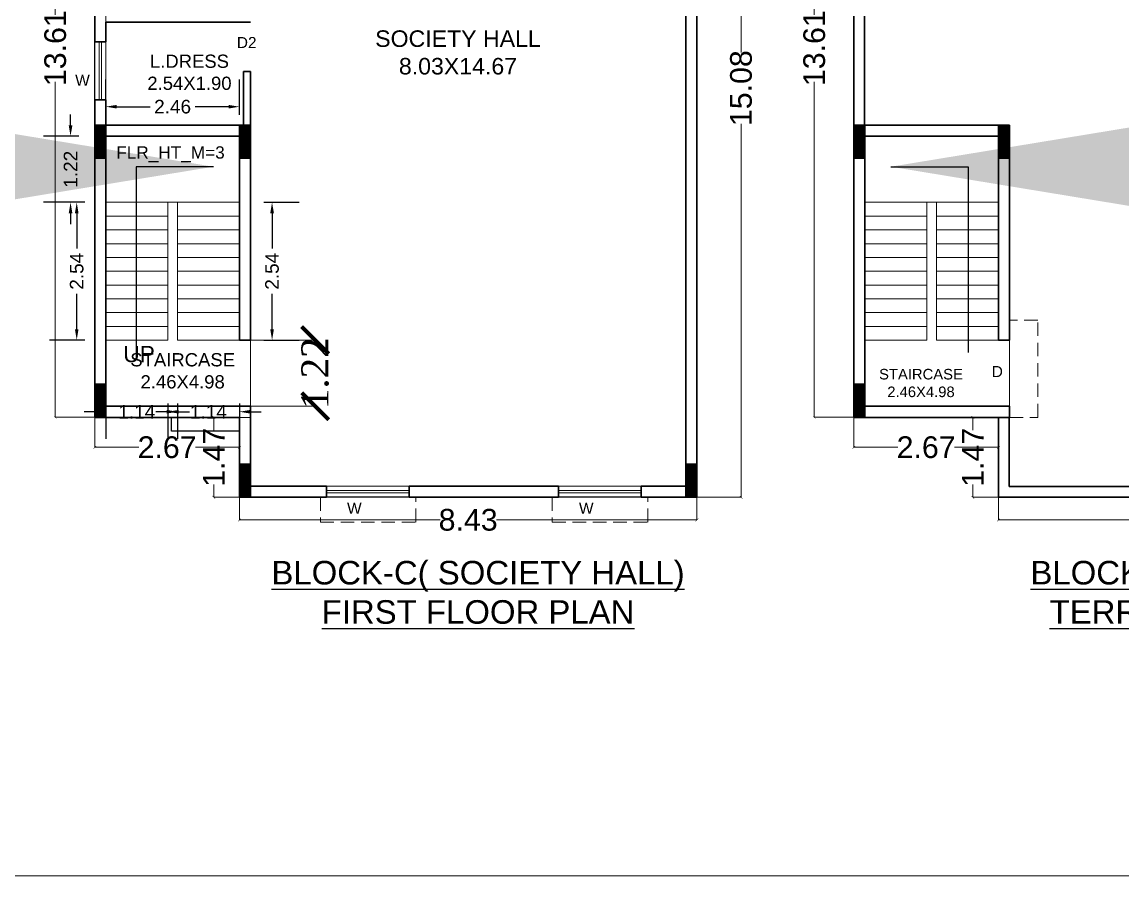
# Model space of a CAD drawing. Header units: metres. Extents: x 0 to 63445, y 32361 to 32804.
# Drawn here: x 63250.41 to 63270.68, y 32720.57 to 32736.31 of the extents above; entities that cross this region are included whole.
import ezdxf

# ---------------------------------------------------------------- set-up
doc = ezdxf.new("R2010")
doc.units = ezdxf.units.M
doc.header["$MEASUREMENT"] = 0
doc.header["$PDMODE"] = 34
doc.header["$PDSIZE"] = -10
doc.linetypes.add('DASHED2', pattern=[0.375, 0.25, -0.125])
doc.layers.get('0').update_dxf_attribs({"lineweight": 25})
doc.layers.add('BLK_3_FLR_1_BLT_UP_AREA', color=14, linetype='Continuous', plot=False)
for name, color, linetype, lineweight in [('BLK_3_FLR_1_EXIT_WIDTH_DOOR', 7, 'Continuous', 0), ('BLK_3_FLR_1_STAIR_1', 7, 'Continuous', 0), ('BLK_3_FLR_1_STAIR_1_FLIGHT_1', 7, 'Continuous', 0), ('BLK_3_FLR_1_STAIR_1_FLIGHT_2', 7, 'Continuous', 0), ('BLK_3_FLR_1_STAIR_1_LANDING_1', 7, 'Continuous', 0), ('BLK_3_FLR_1_UNITFA', 7, 'Continuous', 0), ('COLUMN', 1, 'Continuous', 30), ('DIM', 56, 'Continuous', 20), ('ELEVATION', 142, 'Continuous', 9), ('STEPS', 114, 'Continuous', 20), ('TEXT-2', 65, 'Continuous', 18), ('wall', 7, 'Continuous', 30), ('window', 154, 'Continuous', 9)]:
    doc.layers.add(name, color=color, linetype=linetype, lineweight=lineweight)
doc.layers.add('text', color=65, linetype='Continuous')
doc.styles.add('AutoDCRFont', font='arial.ttf')
doc.styles.add('PreDCRFont', font='arial.ttf', dxfattribs={"height": 0.25})
doc.styles.add('small int', font='arial.ttf', dxfattribs={"height": 18})
doc.styles.get("Standard").update_dxf_attribs({"font": 'arial.ttf', "height": 0.4})
doc.styles.add('style2', font='arial.ttf', dxfattribs={"height": 0.25})
doc.styles.add('TNR', font='times.ttf', dxfattribs={"height": 0.5})
doc.dimstyles.new('ARCHANA', dxfattribs={"dimscale": 0, "dimtxt": 0.5, "dimasz": 0.5, "dimexe": 0, "dimexo": 0, "dimgap": 0, "dimtad": 0, "dimzin": 0, "dimdsep": 46, "dimtxsty": 'TNR', "dimblk": 'ARCHTICK', "dimcen": 0.09, "dimclrd": 36, "dimclre": 36, "dimclrt": 7, "dimadec": 0, "dimazin": 0, "dimtfac": 1, "dimtofl": 0, "dimtmove": 0, "dimatfit": 3, "dimldrblk": 'ARCHTICK', "dimfxl": 1, "dimfrac": 2, "dimtolj": 1, "dimtzin": 0, "dimlwd": -1, "dimlwe": -1, "dimarcsym": 0})
doc.dimstyles.new('Copy of Standard2', dxfattribs={"dimtxt": 0.25, "dimasz": 0.2, "dimexe": 0.5, "dimexo": 0.3, "dimgap": 0.09, "dimtad": 0, "dimtoh": 1, "dimzin": 0, "dimdsep": 46, "dimtxsty": 'PreDCRFont', "dimcen": 0.025, "dimdle": 0.1, "dimadec": 0, "dimazin": 0, "dimtfac": 1, "dimtofl": 0, "dimtmove": 2, "dimatfit": 3, "dimfxl": 0.18, "dimtolj": 1, "dimtzin": 0, "dimarcsym": 0})
doc.dimstyles.new('STD', dxfattribs={"dimtxt": 10, "dimasz": 10, "dimexe": 0, "dimexo": 0, "dimgap": 0.09, "dimtad": 0, "dimdec": 0, "dimzin": 0, "dimdsep": 46, "dimlunit": 4, "dimtxsty": 'small int', "dimcen": 0.09, "dimclrd": 75, "dimclre": 75, "dimadec": 0, "dimazin": 0, "dimtfac": 1, "dimtdec": 0, "dimtofl": 0, "dimtmove": 0, "dimatfit": 3, "dimfxl": 1, "dimtolj": 1, "dimtzin": 0, "dimarcsym": 0})

# ---------------------------------------------------------------- blocks, each defined once
blk = doc.blocks.new('A$C7D115503')
at = {"layer": 'COLUMN', "ltscale": 3}
h = blk.add_hatch(dxfattribs=at)
h.set_pattern_fill('ANSI31', color=256, style=0)
h.paths.add_polyline_path([(-14.36, -11.59), (-6.36, -11.59), (-6.36, 12.41), (-14.36, 12.41)])
at = {"layer": 'COLUMN', "ltscale": 0.05}
for p, q in [((-14.36, 12.41), (-6.36, 12.41)), ((-14.36, 12.41), (-14.36, -11.59)), ((-6.36, 12.41), (-6.36, -11.59)), ((-6.36, -11.59), (-14.36, -11.59))]:
    blk.add_line(p, q, dxfattribs=at)
blk = doc.blocks.new('_ArchTick')
at = {"color": 0, "linetype": 'ByBlock', "const_width": 0.15}
blk.add_lwpolyline([(-0.5, -0.5), (0.5, 0.5)], dxfattribs=at)
blk = doc.blocks.new('*D803')
at = {"layer": 'Defpoints', "color": 0, "ltscale": 3, "transparency": 16777216}
for p in [(63251.748, 32742.634), (63251.02, 32729.028), (63251.748, 32729.028)]:
    blk.add_point(p, dxfattribs=at)
at = {"layer": 'DIM', "ltscale": 3, "transparency": 16777216}
for p, q in [((63251.748, 32742.634), (63251.02, 32742.634)), ((63251.02, 32742.634), (63251.02, 32736.448)), ((63251.02, 32729.028), (63251.02, 32735.213)), ((63251.748, 32729.028), (63251.02, 32729.028))]:
    blk.add_line(p, q, dxfattribs=at)
at = {"layer": 'DIM', "ltscale": 3, "transparency": 16777216, "xscale": 0.05, "yscale": 0.05, "zscale": 0.05}
for p, rotation in [((63251.02, 32742.634), 90), ((63251.02, 32729.028), 270)]:
    blk.add_blockref('_ArchTick', p, dxfattribs=dict(at, rotation=rotation))
at = {"layer": 'DIM', "color": 7, "ltscale": 3, "transparency": 16777216, "insert": (63251.02, 32735.831), "char_height": 0.4, "attachment_point": 5, "rotation": 90}
blk.add_mtext('\\A1;13.61', dxfattribs=at)
blk = doc.blocks.new('*D804')
at = {"layer": 'Defpoints', "color": 0, "ltscale": 3, "transparency": 16777216}
for p in [(63251.748, 32729.028), (63254.415, 32729.028), (63254.415, 32728.475)]:
    blk.add_point(p, dxfattribs=at)
at = {"layer": 'DIM', "ltscale": 3, "transparency": 16777216}
for p, q in [((63251.748, 32729.028), (63251.748, 32728.475)), ((63254.415, 32729.028), (63254.415, 32728.475)), ((63251.748, 32728.475), (63252.559, 32728.475)), ((63254.415, 32728.475), (63253.604, 32728.475))]:
    blk.add_line(p, q, dxfattribs=at)
at = {"layer": 'DIM', "ltscale": 3, "transparency": 16777216, "xscale": 0.05, "yscale": 0.05, "zscale": 0.05, "rotation": 180}
blk.add_blockref('_ArchTick', (63251.748, 32728.475), dxfattribs=at)
at = {"layer": 'DIM', "ltscale": 3, "transparency": 16777216, "xscale": 0.05, "yscale": 0.05, "zscale": 0.05}
blk.add_blockref('_ArchTick', (63254.415, 32728.475), dxfattribs=at)
at = {"layer": 'DIM', "color": 7, "ltscale": 3, "transparency": 16777216, "insert": (63253.081, 32728.475), "char_height": 0.4, "attachment_point": 5}
blk.add_mtext('\\A1;2.67', dxfattribs=at)
blk = doc.blocks.new('*D805')
at = {"layer": 'Defpoints', "color": 0, "ltscale": 3, "transparency": 16777216}
for p in [(63254.415, 32729.028), (63253.941, 32727.554), (63254.415, 32727.554)]:
    blk.add_point(p, dxfattribs=at)
at = {"layer": 'DIM', "ltscale": 3, "transparency": 16777216}
for p, q in [((63254.415, 32729.028), (63253.941, 32729.028)), ((63253.941, 32729.028), (63253.941, 32728.792)), ((63253.941, 32727.554), (63253.941, 32727.79)), ((63254.415, 32727.554), (63253.941, 32727.554))]:
    blk.add_line(p, q, dxfattribs=at)
at = {"layer": 'DIM', "ltscale": 3, "transparency": 16777216, "xscale": 0.05, "yscale": 0.05, "zscale": 0.05}
for p, rotation in [((63253.941, 32729.028), 90), ((63253.941, 32727.554), 270)]:
    blk.add_blockref('_ArchTick', p, dxfattribs=dict(at, rotation=rotation))
at = {"layer": 'DIM', "color": 7, "ltscale": 3, "transparency": 16777216, "insert": (63253.941, 32728.291), "char_height": 0.4, "attachment_point": 5, "rotation": 90}
blk.add_mtext('\\A1;1.47', dxfattribs=at)
blk = doc.blocks.new('*D806')
at = {"layer": 'Defpoints', "color": 0, "ltscale": 3, "transparency": 16777216}
for p in [(63254.415, 32727.554), (63262.848, 32727.554), (63262.848, 32727.137)]:
    blk.add_point(p, dxfattribs=at)
at = {"layer": 'DIM', "ltscale": 3, "transparency": 16777216}
for p, q in [((63254.415, 32727.554), (63254.415, 32727.137)), ((63262.848, 32727.554), (63262.848, 32727.137)), ((63254.415, 32727.137), (63258.112, 32727.137)), ((63262.848, 32727.137), (63259.151, 32727.137))]:
    blk.add_line(p, q, dxfattribs=at)
at = {"layer": 'DIM', "ltscale": 3, "transparency": 16777216, "xscale": 0.05, "yscale": 0.05, "zscale": 0.05, "rotation": 180}
blk.add_blockref('_ArchTick', (63254.415, 32727.137), dxfattribs=at)
at = {"layer": 'DIM', "ltscale": 3, "transparency": 16777216, "xscale": 0.05, "yscale": 0.05, "zscale": 0.05}
blk.add_blockref('_ArchTick', (63262.848, 32727.137), dxfattribs=at)
at = {"layer": 'DIM', "color": 7, "ltscale": 3, "transparency": 16777216, "insert": (63258.631, 32727.137), "char_height": 0.4, "attachment_point": 5}
blk.add_mtext('\\A1;8.43', dxfattribs=at)
blk = doc.blocks.new('*D808')
at = {"layer": 'Defpoints', "color": 0, "ltscale": 3, "transparency": 16777216}
for p in [(63262.848, 32742.634), (63262.848, 32727.554), (63263.662, 32727.554)]:
    blk.add_point(p, dxfattribs=at)
at = {"layer": 'DIM', "ltscale": 3, "transparency": 16777216}
for p, q in [((63262.848, 32742.634), (63263.662, 32742.634)), ((63263.662, 32742.634), (63263.662, 32735.75)), ((63263.662, 32727.554), (63263.662, 32734.437)), ((63262.848, 32727.554), (63263.662, 32727.554))]:
    blk.add_line(p, q, dxfattribs=at)
at = {"layer": 'DIM', "ltscale": 3, "transparency": 16777216, "xscale": 0.05, "yscale": 0.05, "zscale": 0.05}
for p, rotation in [((63263.662, 32742.634), 90), ((63263.662, 32727.554), 270)]:
    blk.add_blockref('_ArchTick', p, dxfattribs=dict(at, rotation=rotation))
at = {"layer": 'DIM', "color": 7, "ltscale": 3, "transparency": 16777216, "insert": (63263.662, 32735.094), "char_height": 0.4, "attachment_point": 5, "rotation": 90}
blk.add_mtext('\\A1;15.08', dxfattribs=at)
blk = doc.blocks.new('*D785')
at = {"layer": 'Defpoints', "color": 0, "ltscale": 3, "transparency": 16777216}
for p in [(63265.74, 32742.634), (63265.012, 32729.028), (63265.74, 32729.028)]:
    blk.add_point(p, dxfattribs=at)
at = {"layer": 'DIM', "ltscale": 3, "transparency": 16777216}
for p, q in [((63265.74, 32742.634), (63265.012, 32742.634)), ((63265.012, 32742.634), (63265.012, 32736.448)), ((63265.012, 32729.028), (63265.012, 32735.213)), ((63265.74, 32729.028), (63265.012, 32729.028))]:
    blk.add_line(p, q, dxfattribs=at)
at = {"layer": 'DIM', "ltscale": 3, "transparency": 16777216, "xscale": 0.05, "yscale": 0.05, "zscale": 0.05}
for p, rotation in [((63265.012, 32742.634), 90), ((63265.012, 32729.028), 270)]:
    blk.add_blockref('_ArchTick', p, dxfattribs=dict(at, rotation=rotation))
at = {"layer": 'DIM', "color": 7, "ltscale": 3, "transparency": 16777216, "insert": (63265.012, 32735.831), "char_height": 0.4, "attachment_point": 5, "rotation": 90}
blk.add_mtext('\\A1;13.61', dxfattribs=at)
blk = doc.blocks.new('*D786')
at = {"layer": 'Defpoints', "color": 0, "ltscale": 3, "transparency": 16777216}
for p in [(63265.74, 32729.028), (63268.407, 32729.028), (63268.407, 32728.475)]:
    blk.add_point(p, dxfattribs=at)
at = {"layer": 'DIM', "ltscale": 3, "transparency": 16777216}
for p, q in [((63265.74, 32729.028), (63265.74, 32728.475)), ((63268.407, 32729.028), (63268.407, 32728.475)), ((63265.74, 32728.475), (63266.55, 32728.475)), ((63268.407, 32728.475), (63267.596, 32728.475))]:
    blk.add_line(p, q, dxfattribs=at)
at = {"layer": 'DIM', "ltscale": 3, "transparency": 16777216, "xscale": 0.05, "yscale": 0.05, "zscale": 0.05, "rotation": 180}
blk.add_blockref('_ArchTick', (63265.74, 32728.475), dxfattribs=at)
at = {"layer": 'DIM', "ltscale": 3, "transparency": 16777216, "xscale": 0.05, "yscale": 0.05, "zscale": 0.05}
blk.add_blockref('_ArchTick', (63268.407, 32728.475), dxfattribs=at)
at = {"layer": 'DIM', "color": 7, "ltscale": 3, "transparency": 16777216, "insert": (63267.073, 32728.475), "char_height": 0.4, "attachment_point": 5}
blk.add_mtext('\\A1;2.67', dxfattribs=at)
blk = doc.blocks.new('*D787')
at = {"layer": 'Defpoints', "color": 0, "ltscale": 3, "transparency": 16777216}
for p in [(63268.407, 32729.028), (63267.933, 32727.554), (63268.407, 32727.554)]:
    blk.add_point(p, dxfattribs=at)
at = {"layer": 'DIM', "ltscale": 3, "transparency": 16777216}
for p, q in [((63268.407, 32729.028), (63267.933, 32729.028)), ((63267.933, 32729.028), (63267.933, 32728.792)), ((63267.933, 32727.554), (63267.933, 32727.79)), ((63268.407, 32727.554), (63267.933, 32727.554))]:
    blk.add_line(p, q, dxfattribs=at)
at = {"layer": 'DIM', "ltscale": 3, "transparency": 16777216, "xscale": 0.05, "yscale": 0.05, "zscale": 0.05}
for p, rotation in [((63267.933, 32729.028), 90), ((63267.933, 32727.554), 270)]:
    blk.add_blockref('_ArchTick', p, dxfattribs=dict(at, rotation=rotation))
at = {"layer": 'DIM', "color": 7, "ltscale": 3, "transparency": 16777216, "insert": (63267.933, 32728.291), "char_height": 0.4, "attachment_point": 5, "rotation": 90}
blk.add_mtext('\\A1;1.47', dxfattribs=at)
blk = doc.blocks.new('*D788')
at = {"layer": 'Defpoints', "color": 0, "ltscale": 3, "transparency": 16777216}
for p in [(63268.407, 32727.554), (63276.84, 32727.554), (63276.84, 32727.137)]:
    blk.add_point(p, dxfattribs=at)
at = {"layer": 'DIM', "ltscale": 3, "transparency": 16777216}
for p, q in [((63268.407, 32727.554), (63268.407, 32727.137)), ((63276.84, 32727.554), (63276.84, 32727.137)), ((63268.407, 32727.137), (63272.104, 32727.137)), ((63276.84, 32727.137), (63273.143, 32727.137))]:
    blk.add_line(p, q, dxfattribs=at)
at = {"layer": 'DIM', "ltscale": 3, "transparency": 16777216, "xscale": 0.05, "yscale": 0.05, "zscale": 0.05, "rotation": 180}
blk.add_blockref('_ArchTick', (63268.407, 32727.137), dxfattribs=at)
at = {"layer": 'DIM', "ltscale": 3, "transparency": 16777216, "xscale": 0.05, "yscale": 0.05, "zscale": 0.05}
blk.add_blockref('_ArchTick', (63276.84, 32727.137), dxfattribs=at)
at = {"layer": 'DIM', "color": 7, "ltscale": 3, "transparency": 16777216, "insert": (63272.623, 32727.137), "char_height": 0.4, "attachment_point": 5}
blk.add_mtext('\\A1;8.43', dxfattribs=at)
blk = doc.blocks.new('*D791')
at = {"layer": 'BLK_3_FLR_1_STAIR_1_FLIGHT_1', "color": 0, "linetype": 'Continuous', "lineweight": -2, "transparency": 16777216}
for p, q in [((63251.565, 32732.99), (63250.915, 32732.99)), ((63251.415, 32732.79), (63251.415, 32732.136)), ((63251.415, 32730.65), (63251.415, 32731.304)), ((63251.565, 32730.45), (63250.915, 32730.45))]:
    blk.add_line(p, q, dxfattribs=at)
at = {"layer": 'BLK_3_FLR_1_STAIR_1_FLIGHT_1', "color": 0, "linetype": 'Continuous', "transparency": 16777216}
for points in [[(63251.382, 32732.79), (63251.448, 32732.79), (63251.415, 32732.99)], [(63251.382, 32730.65), (63251.448, 32730.65), (63251.415, 32730.45)]]:
    blk.add_solid(points, dxfattribs=at)
at = {"layer": 'Defpoints', "color": 0, "linetype": 'Continuous', "transparency": 16777216}
for p in [(63251.951, 32732.99), (63251.415, 32730.45), (63251.951, 32730.45)]:
    blk.add_point(p, dxfattribs=at)
at = {"layer": 'BLK_3_FLR_1_STAIR_1_FLIGHT_1', "color": 0, "linetype": 'Continuous', "transparency": 16777216, "insert": (63251.415, 32731.72), "char_height": 0.25, "attachment_point": 5, "rotation": 90, "style": 'PreDCRFont'}
blk.add_mtext('\\A1;2.54', dxfattribs=at)
blk = doc.blocks.new('*D792')
at = {"layer": 'BLK_3_FLR_1_STAIR_1_FLIGHT_1', "color": 0, "linetype": 'Continuous', "lineweight": -2, "transparency": 16777216}
for p, q in [((63251.951, 32729.281), (63251.951, 32728.631)), ((63253.094, 32729.281), (63253.094, 32728.631)), ((63251.751, 32729.131), (63251.551, 32729.131)), ((63253.294, 32729.131), (63253.494, 32729.131))]:
    blk.add_line(p, q, dxfattribs=at)
at = {"layer": 'BLK_3_FLR_1_STAIR_1_FLIGHT_1', "color": 0, "linetype": 'Continuous', "transparency": 16777216}
for points in [[(63251.751, 32729.164), (63251.751, 32729.097), (63251.951, 32729.131)], [(63253.294, 32729.164), (63253.294, 32729.097), (63253.094, 32729.131)]]:
    blk.add_solid(points, dxfattribs=at)
at = {"layer": 'Defpoints', "color": 0, "linetype": 'Continuous', "transparency": 16777216}
for p in [(63251.951, 32730.45), (63253.094, 32730.45), (63253.094, 32729.131)]:
    blk.add_point(p, dxfattribs=at)
at = {"layer": 'BLK_3_FLR_1_STAIR_1_FLIGHT_1', "color": 0, "linetype": 'Continuous', "transparency": 16777216, "insert": (63252.523, 32729.131), "char_height": 0.25, "attachment_point": 5, "style": 'PreDCRFont'}
blk.add_mtext('\\A1;1.14', dxfattribs=at)
blk = doc.blocks.new('*D793')
at = {"layer": 'BLK_3_FLR_1_STAIR_1_FLIGHT_2', "color": 0, "linetype": 'Continuous', "lineweight": -2, "transparency": 16777216}
for p, q in [((63254.866, 32732.99), (63255.516, 32732.99)), ((63255.016, 32732.79), (63255.016, 32732.136)), ((63255.016, 32730.65), (63255.016, 32731.304)), ((63254.866, 32730.45), (63255.516, 32730.45))]:
    blk.add_line(p, q, dxfattribs=at)
at = {"layer": 'BLK_3_FLR_1_STAIR_1_FLIGHT_2', "color": 0, "linetype": 'Continuous', "transparency": 16777216}
for points in [[(63254.983, 32732.79), (63255.05, 32732.79), (63255.016, 32732.99)], [(63254.983, 32730.65), (63255.05, 32730.65), (63255.016, 32730.45)]]:
    blk.add_solid(points, dxfattribs=at)
at = {"layer": 'Defpoints', "color": 0, "linetype": 'Continuous', "transparency": 16777216}
for p in [(63254.415, 32732.99), (63254.415, 32730.45), (63255.016, 32730.45)]:
    blk.add_point(p, dxfattribs=at)
at = {"layer": 'BLK_3_FLR_1_STAIR_1_FLIGHT_2', "color": 0, "linetype": 'Continuous', "transparency": 16777216, "insert": (63255.016, 32731.72), "char_height": 0.25, "attachment_point": 5, "rotation": 90, "style": 'PreDCRFont'}
blk.add_mtext('\\A1;2.54', dxfattribs=at)
blk = doc.blocks.new('*D794')
at = {"layer": 'BLK_3_FLR_1_STAIR_1_FLIGHT_2', "color": 0, "linetype": 'Continuous', "lineweight": -2, "transparency": 16777216}
for p, q in [((63253.272, 32729.281), (63253.272, 32728.631)), ((63254.415, 32729.281), (63254.415, 32728.631)), ((63253.072, 32729.131), (63252.872, 32729.131)), ((63254.615, 32729.131), (63254.815, 32729.131))]:
    blk.add_line(p, q, dxfattribs=at)
at = {"layer": 'BLK_3_FLR_1_STAIR_1_FLIGHT_2', "color": 0, "linetype": 'Continuous', "transparency": 16777216}
for points in [[(63253.072, 32729.164), (63253.072, 32729.097), (63253.272, 32729.131)], [(63254.615, 32729.164), (63254.615, 32729.097), (63254.415, 32729.131)]]:
    blk.add_solid(points, dxfattribs=at)
at = {"layer": 'Defpoints', "color": 0, "linetype": 'Continuous', "transparency": 16777216}
for p in [(63253.272, 32730.45), (63254.415, 32729.85), (63254.415, 32729.131)]:
    blk.add_point(p, dxfattribs=at)
at = {"layer": 'BLK_3_FLR_1_STAIR_1_FLIGHT_2', "color": 0, "linetype": 'Continuous', "transparency": 16777216, "insert": (63253.843, 32729.131), "char_height": 0.25, "attachment_point": 5, "style": 'PreDCRFont'}
blk.add_mtext('\\A1;1.14', dxfattribs=at)
blk = doc.blocks.new('*D795')
at = {"layer": 'BLK_3_FLR_1_STAIR_1_LANDING_1', "color": 0, "lineweight": -2, "transparency": 16777216}
for p, q in [((63251.301, 32734.409), (63251.301, 32734.609)), ((63251.451, 32734.209), (63250.801, 32734.209)), ((63251.451, 32732.99), (63250.801, 32732.99)), ((63251.301, 32732.79), (63251.301, 32732.59))]:
    blk.add_line(p, q, dxfattribs=at)
at = {"layer": 'BLK_3_FLR_1_STAIR_1_LANDING_1', "color": 0, "transparency": 16777216}
for points in [[(63251.268, 32734.409), (63251.335, 32734.409), (63251.301, 32734.209)], [(63251.268, 32732.79), (63251.335, 32732.79), (63251.301, 32732.99)]]:
    blk.add_solid(points, dxfattribs=at)
at = {"layer": 'Defpoints', "color": 0, "transparency": 16777216}
for p in [(63251.301, 32734.209), (63251.951, 32734.209), (63251.951, 32732.99)]:
    blk.add_point(p, dxfattribs=at)
at = {"layer": 'BLK_3_FLR_1_STAIR_1_LANDING_1', "color": 0, "transparency": 16777216, "insert": (63251.301, 32733.6), "char_height": 0.25, "attachment_point": 5, "rotation": 90, "style": 'PreDCRFont'}
blk.add_mtext('\\A1;1.22', dxfattribs=at)
blk = doc.blocks.new('*D796')
at = {"layer": 'BLK_3_FLR_1_STAIR_1_LANDING_1', "color": 0, "lineweight": -2, "transparency": 16777216}
for p, q in [((63251.951, 32734.602), (63251.951, 32735.252)), ((63254.415, 32734.602), (63254.415, 32735.252)), ((63252.151, 32734.752), (63252.766, 32734.752)), ((63254.215, 32734.752), (63253.6, 32734.752))]:
    blk.add_line(p, q, dxfattribs=at)
at = {"layer": 'BLK_3_FLR_1_STAIR_1_LANDING_1', "color": 0, "transparency": 16777216}
for points in [[(63252.151, 32734.785), (63252.151, 32734.719), (63251.951, 32734.752)], [(63254.215, 32734.785), (63254.215, 32734.719), (63254.415, 32734.752)]]:
    blk.add_solid(points, dxfattribs=at)
at = {"layer": 'Defpoints', "color": 0, "transparency": 16777216}
for p in [(63254.415, 32734.752), (63251.951, 32734.209), (63254.415, 32734.209)]:
    blk.add_point(p, dxfattribs=at)
at = {"layer": 'BLK_3_FLR_1_STAIR_1_LANDING_1', "color": 0, "transparency": 16777216, "insert": (63253.183, 32734.752), "char_height": 0.25, "attachment_point": 5, "style": 'PreDCRFont'}
blk.add_mtext('\\A1;2.46', dxfattribs=at)
blk = doc.blocks.new('*D946')
at = {"layer": 'BLK_3_FLR_1_EXIT_WIDTH_DOOR', "color": 36, "ltscale": 0.5, "transparency": 16777216}
for p, q in [((63254.618, 32730.45), (63255.811, 32730.45)), ((63255.811, 32730.45), (63255.811, 32730.428)), ((63254.618, 32729.231), (63255.811, 32729.231)), ((63255.811, 32729.231), (63255.811, 32729.253))]:
    blk.add_line(p, q, dxfattribs=at)
at = {"layer": 'Defpoints', "color": 0, "ltscale": 0.5, "transparency": 16777216}
for p in [(63254.618, 32730.45), (63255.811, 32730.45), (63254.618, 32729.231)]:
    blk.add_point(p, dxfattribs=at)
at = {"layer": 'BLK_3_FLR_1_EXIT_WIDTH_DOOR', "color": 36, "ltscale": 0.5, "transparency": 16777216, "xscale": 0.5, "yscale": 0.5, "zscale": 0.5}
for p, rotation in [((63255.811, 32730.45), 90), ((63255.811, 32729.231), 270)]:
    blk.add_blockref('_ArchTick', p, dxfattribs=dict(at, rotation=rotation))
at = {"layer": 'BLK_3_FLR_1_EXIT_WIDTH_DOOR', "color": 7, "ltscale": 0.5, "transparency": 16777216, "insert": (63255.811, 32729.84), "char_height": 0.5, "attachment_point": 5, "rotation": 90, "style": 'TNR'}
blk.add_mtext('\\A1;1.22', dxfattribs=at)

msp = doc.modelspace()

# ---------------------------------------------------------------- linework, layer by layer
at = {"layer": 'BLK_3_FLR_1_BLT_UP_AREA', "color": 14}
msp.add_lwpolyline([(63251.7479, 32742.6335), (63262.848, 32742.6335), (63262.848, 32727.5543), (63254.415, 32727.5543), (63254.415, 32728.7735), (63253.1649, 32728.7735), (63253.1649, 32729.0275), (63251.7479, 32729.0275), (63251.7479, 32742.6335)], close=True, dxfattribs=at)
at = {"layer": 'BLK_3_FLR_1_STAIR_1'}
msp.add_lwpolyline([(63251.7479, 32729.0275), (63254.6182, 32729.0275), (63254.6182, 32734.4125), (63251.7479, 32734.4125)], close=True, dxfattribs=at)
at = {"layer": 'BLK_3_FLR_1_STAIR_1_FLIGHT_1', "color": 3}
for p, q in [((63251.9511, 32732.99), (63253.0941, 32732.99)), ((63251.9511, 32732.736), (63253.0941, 32732.736)), ((63251.9511, 32732.482), (63253.0941, 32732.482)), ((63251.9511, 32732.228), (63253.0941, 32732.228)), ((63251.9511, 32731.974), (63253.0941, 32731.974)), ((63251.9511, 32731.72), (63253.0941, 32731.72)), ((63251.9511, 32731.466), (63253.0941, 32731.466)), ((63251.9511, 32731.212), (63253.0941, 32731.212)), ((63251.9511, 32730.958), (63253.0941, 32730.958)), ((63251.9511, 32730.704), (63253.0941, 32730.704)), ((63251.9511, 32730.4499), (63253.0941, 32730.4499))]:
    msp.add_line(p, q, dxfattribs=at)
at = {"layer": 'BLK_3_FLR_1_STAIR_1_FLIGHT_1'}
msp.add_lwpolyline([(63251.9511, 32730.4499), (63253.0941, 32730.4499), (63253.0941, 32732.99), (63251.9511, 32732.99)], close=True, dxfattribs=at)
at = {"layer": 'BLK_3_FLR_1_STAIR_1_FLIGHT_2', "color": 3}
for p, q in [((63253.2719, 32732.99), (63254.415, 32732.99)), ((63253.2719, 32732.736), (63254.415, 32732.736)), ((63253.2719, 32732.482), (63254.415, 32732.482)), ((63253.2719, 32732.228), (63254.415, 32732.228)), ((63253.2719, 32731.974), (63254.415, 32731.974)), ((63253.2719, 32731.72), (63254.415, 32731.72)), ((63253.2719, 32731.466), (63254.415, 32731.466)), ((63253.2719, 32731.212), (63254.415, 32731.212)), ((63253.2719, 32730.958), (63254.415, 32730.958)), ((63253.2719, 32730.704), (63254.415, 32730.704)), ((63253.2719, 32730.4499), (63254.415, 32730.4499))]:
    msp.add_line(p, q, dxfattribs=at)
at = {"layer": 'BLK_3_FLR_1_STAIR_1_FLIGHT_2'}
msp.add_lwpolyline([(63254.415, 32730.4499), (63253.2719, 32730.4499), (63253.2719, 32732.99), (63254.415, 32732.99)], close=True, dxfattribs=at)
at = {"layer": 'BLK_3_FLR_1_STAIR_1_LANDING_1'}
msp.add_lwpolyline([(63251.9511, 32732.99), (63254.415, 32732.99), (63254.415, 32734.2093), (63251.9511, 32734.2093)], close=True, dxfattribs=at)
at = {"layer": 'BLK_3_FLR_1_UNITFA', "color": 8, "ltscale": 0.5}
msp.add_lwpolyline([(63254.6182, 32742.4303), (63262.6448, 32742.4303), (63262.6448, 32727.7575), (63254.6182, 32727.7575), (63254.6182, 32734.4125), (63251.9511, 32734.4125), (63251.9511, 32742.3795), (63254.4912, 32742.3795)], close=True, dxfattribs=at)
at = {"layer": 'ELEVATION', "ltscale": 20}
msp.add_lwpolyline([(63164.5545, 32720.575), (63295.8612, 32720.575), (63295.8612, 32804.4763), (63164.5545, 32804.4763)], close=True, dxfattribs=at)
at = {"layer": 'STEPS'}
for p, q in [((63251.9511, 32732.99), (63254.415, 32732.99)), ((63253.0941, 32732.99), (63253.0941, 32730.4499)), ((63253.2719, 32732.99), (63253.2719, 32730.4499)), ((63265.9429, 32732.99), (63268.4068, 32732.99)), ((63267.0859, 32732.99), (63267.0859, 32730.4499)), ((63267.2637, 32732.99), (63267.2637, 32730.4499)), ((63251.9511, 32732.736), (63253.0941, 32732.736)), ((63253.2719, 32732.736), (63254.415, 32732.736)), ((63265.9429, 32732.736), (63267.0859, 32732.736)), ((63267.2637, 32732.736), (63268.4068, 32732.736)), ((63251.9511, 32732.482), (63253.0941, 32732.482)), ((63253.2719, 32732.482), (63254.415, 32732.482)), ((63265.9429, 32732.482), (63267.0859, 32732.482)), ((63267.2637, 32732.482), (63268.4068, 32732.482)), ((63251.9511, 32732.228), (63253.0941, 32732.228)), ((63253.2719, 32732.228), (63254.415, 32732.228)), ((63265.9429, 32732.228), (63267.0859, 32732.228)), ((63267.2637, 32732.228), (63268.4068, 32732.228)), ((63251.9511, 32731.974), (63253.0941, 32731.974)), ((63253.2719, 32731.974), (63254.415, 32731.974)), ((63265.9429, 32731.974), (63267.0859, 32731.974)), ((63267.2637, 32731.974), (63268.4068, 32731.974)), ((63251.9511, 32731.72), (63253.0941, 32731.72)), ((63253.2719, 32731.72), (63254.415, 32731.72)), ((63265.9429, 32731.72), (63267.0859, 32731.72)), ((63267.2637, 32731.72), (63268.4068, 32731.72)), ((63251.9511, 32731.466), (63253.0941, 32731.466)), ((63253.2719, 32731.466), (63254.415, 32731.466)), ((63265.9429, 32731.466), (63267.0859, 32731.466)), ((63267.2637, 32731.466), (63268.4068, 32731.466)), ((63251.9511, 32731.212), (63253.0941, 32731.212)), ((63253.2719, 32731.212), (63254.415, 32731.212)), ((63265.9429, 32731.212), (63267.0859, 32731.212)), ((63267.2637, 32731.212), (63268.4068, 32731.212)), ((63251.9511, 32730.958), (63253.0941, 32730.958)), ((63253.2719, 32730.958), (63254.415, 32730.958)), ((63265.9429, 32730.958), (63267.0859, 32730.958)), ((63267.2637, 32730.958), (63268.4068, 32730.958)), ((63251.9511, 32730.704), (63253.0941, 32730.704)), ((63253.2719, 32730.704), (63254.415, 32730.704)), ((63265.9429, 32730.704), (63267.0859, 32730.704)), ((63267.2637, 32730.704), (63268.4068, 32730.704)), ((63251.9511, 32730.4499), (63253.0941, 32730.4499)), ((63253.2719, 32730.4499), (63254.415, 32730.4499)), ((63265.9429, 32730.4499), (63267.0859, 32730.4499)), ((63267.2637, 32730.4499), (63268.4068, 32730.4499)), ((63268.61, 32729.2307), (63268.61, 32730.4499))]:
    msp.add_line(p, q, dxfattribs=at)
at = {"layer": 'wall'}
for p, q in [((63265.7397, 32742.6335), (63265.7397, 32734.4125)), ((63265.9397, 32742.4335), (63265.9397, 32734.4125)), ((63262.6448, 32727.7575), (63262.6448, 32740.2807)), ((63262.848, 32727.5543), (63262.848, 32740.2807)), ((63251.7479, 32736.7667), (63251.7479, 32735.9467)), ((63251.9511, 32736.3131), (63251.9511, 32735.9467)), ((63254.4912, 32735.3987), (63254.4912, 32734.4125)), ((63254.6182, 32735.3987), (63254.6182, 32730.4499)), ((63251.7479, 32734.8798), (63251.7479, 32729.0275)), ((63251.9511, 32734.8798), (63251.9511, 32734.4125)), ((63251.9511, 32734.4125), (63254.4912, 32734.4125)), ((63265.9429, 32734.4125), (63268.483, 32734.4125)), ((63251.9511, 32734.2093), (63251.9511, 32729.2307)), ((63251.9511, 32734.2093), (63254.415, 32734.2093)), ((63254.415, 32734.2093), (63254.415, 32730.4499)), ((63265.9429, 32734.2093), (63265.9429, 32729.2307)), ((63265.9429, 32734.2093), (63268.4068, 32734.2093)), ((63268.4068, 32734.2093), (63268.4068, 32730.4499)), ((63251.9511, 32729.2307), (63254.6182, 32729.2307)), ((63254.6182, 32729.2307), (63254.6182, 32727.7575)), ((63265.9429, 32729.2307), (63268.61, 32729.2307)), ((63268.61, 32729.2307), (63268.61, 32729.0275)), ((63251.7479, 32729.0275), (63251.9511, 32729.0275)), ((63251.9511, 32729.0275), (63254.415, 32729.0275)), ((63254.415, 32729.0275), (63254.415, 32727.5543)), ((63265.7397, 32729.0275), (63265.9429, 32729.0275)), ((63265.9429, 32729.0275), (63268.61, 32729.0275)), ((63268.4068, 32729.0275), (63268.4068, 32727.5543)), ((63268.6068, 32729.0275), (63268.6068, 32727.7543)), ((63254.6182, 32727.7575), (63256.0203, 32727.7575)), ((63257.5444, 32727.7575), (63260.2954, 32727.7575)), ((63261.8194, 32727.7575), (63262.6448, 32727.7575)), ((63268.6068, 32727.7543), (63276.6398, 32727.7543)), ((63254.415, 32727.5543), (63256.0203, 32727.5543)), ((63257.5444, 32727.5543), (63260.2954, 32727.5543)), ((63261.8194, 32727.5543), (63262.848, 32727.5543)), ((63268.4068, 32727.5543), (63276.8398, 32727.5543))]:
    msp.add_line(p, q, dxfattribs=at)
at = {"layer": 'wall', "ltscale": 0.5}
for p, q in [((63254.6182, 32736.3131), (63251.9511, 32736.3131)), ((63254.6182, 32735.3987), (63254.4912, 32735.3987)), ((63265.7397, 32729.6371), (63265.7397, 32733.8028)), ((63268.61, 32733.8028), (63268.61, 32730.4499)), ((63254.415, 32730.4499), (63254.6182, 32730.4499)), ((63268.4068, 32730.4499), (63268.61, 32730.4499))]:
    msp.add_line(p, q, dxfattribs=at)
at = {"layer": 'wall', "ltscale": 3}
for p, q in [((63251.9511, 32735.9467), (63251.7479, 32735.9467)), ((63251.9511, 32734.8798), (63251.7479, 32734.8798)), ((63256.0203, 32727.5543), (63256.0203, 32727.7575)), ((63257.5444, 32727.5543), (63257.5444, 32727.7575)), ((63260.2954, 32727.5543), (63260.2954, 32727.7575)), ((63261.8194, 32727.5543), (63261.8194, 32727.7575))]:
    msp.add_line(p, q, dxfattribs=at)
at = {"layer": 'wall'}
msp.add_lwpolyline([(63260.2954, 32727.5543), (63257.5444, 32727.5543)], dxfattribs=at)
at = {"layer": 'window'}
for p, q in [((63251.7479, 32734.8851), (63251.7479, 32735.9457)), ((63251.8278, 32734.8851), (63251.8278, 32735.9457)), ((63251.8711, 32734.8851), (63251.8711, 32735.9457)), ((63251.9511, 32734.8798), (63251.9511, 32735.9467)), ((63257.5444, 32727.7575), (63256.0212, 32727.7575)), ((63261.8194, 32727.7575), (63260.2963, 32727.7575)), ((63257.5444, 32727.6775), (63256.0212, 32727.6775)), ((63257.5444, 32727.6342), (63256.0212, 32727.6342)), ((63257.5444, 32727.5543), (63256.0212, 32727.5543)), ((63261.8194, 32727.6775), (63260.2963, 32727.6775)), ((63261.8194, 32727.6342), (63260.2963, 32727.6342)), ((63261.8194, 32727.5543), (63260.2963, 32727.5543))]:
    msp.add_line(p, q, dxfattribs=at)
at = {"layer": 'window', "color": 8, "linetype": 'DASHED2'}
for p, q in [((63269.133, 32730.8202), (63268.61, 32730.8202)), ((63269.133, 32729.0275), (63269.133, 32730.8202)), ((63268.61, 32729.0275), (63269.133, 32729.0275))]:
    msp.add_line(p, q, dxfattribs=at)
for points in [[(63255.9061, 32727.5543), (63255.9061, 32727.097), (63257.6682, 32727.097), (63257.6682, 32727.5543)], [(63260.1812, 32727.5543), (63260.1812, 32727.097), (63261.9433, 32727.097), (63261.9433, 32727.5543)]]:
    msp.add_lwpolyline(points, dxfattribs=at)

# ---------------------------------------------------------------- block references
at = {"layer": 'COLUMN', "ltscale": 0.05, "xscale": -0.025400733691282, "yscale": 0.025400733691282, "zscale": 0.025400733691282, "rotation": 180}
for p in [(63252.1127, 32734.1182), (63254.7798, 32734.1182), (63266.1045, 32734.1182), (63268.7716, 32734.1182), (63252.1127, 32729.3428), (63266.1045, 32729.3428), (63254.7798, 32727.8696), (63263.0096, 32727.8696)]:
    msp.add_blockref('A$C7D115503', p, dxfattribs=at)

# ---------------------------------------------------------------- texts
at = {"linetype": 'Continuous', "style": 'style2'}
msp.add_text('UP', height=0.3, dxfattribs=at).set_placement((63252.2728, 32730.0439))
at = {"layer": 'BLK_3_FLR_1_STAIR_1', "insert": (63254.1436, 32734.0224), "char_height": 0.22694, "width": 2.420734, "attachment_point": 3}
msp.add_mtext('FLR_HT_M=3', dxfattribs=at)
at = {"layer": 'text'}
for s, insert, char_height, width, attachment_point in [('\\pxqc;SOCIETY HALL\\P8.03X14.67', (63254.4039, 32735.3419), 0.304843, 8.078869, 7), ('\\pxqc;D2', (63251.6143, 32735.833), 0.20321, 5.867919, 7), ('\\pxqc;L.DRESS\\P2.54X1.90', (63250.2616, 32735.0587), 0.243875, 6.463095, 7), ('\\pxqc;STAIRCASE\\P2.46X4.98', (63250.1361, 32729.5565), 0.243875, 6.463095, 7), ('\\pxqc;STAIRCASE\\P2.46X4.98', (63264.3929, 32729.3974), 0.1951, 5.170476, 7), ('\\pxqc,t18;D', (63265.4517, 32729.7694), 0.203206, 5.867919, 7), ('\\pxqc;{\\LBLOCK-C( SOCIETY HALL)\\PFIRST FLOOR PLAN }', (63266.9712, 32725.2176), 0.434262, 16.316506, 9), ('\\pxqc;{\\LBLOCK-C( SOCIETY HALL)\\PTERRACE FLOOR PLAN }', (63280.963, 32725.2176), 0.434262, 16.316506, 9)]:
    msp.add_mtext(s, dxfattribs=dict(at, insert=insert, char_height=char_height, width=width, attachment_point=attachment_point))
at = {"layer": 'TEXT-2', "char_height": 0.2032, "width": 0.183842, "style": 'AutoDCRFont'}
for insert, attachment_point in [((63251.6553, 32735.3403), 3), ((63256.6669, 32727.2493), 9), ((63260.942, 32727.2493), 9)]:
    msp.add_mtext('W', dxfattribs=dict(at, insert=insert, attachment_point=attachment_point))

# ---------------------------------------------------------------- dimensions: what is measured, and where the dimension line sits
at = {"layer": 'BLK_3_FLR_1_EXIT_WIDTH_DOOR', "color": 1, "ltscale": 0.5}
dim = msp.add_linear_dim(base=(63255.8111, 32730.4499), p1=(63254.6182, 32729.2307), p2=(63254.6182, 32730.4499), angle=90, dimstyle='ARCHANA', override={"dimscale": 1, "dimfxl": 6, "dimarcsym": 1}, dxfattribs=at)
dim.commit()
dim.dimension.update_dxf_attribs({"geometry": '*D946', "text_midpoint": (63255.8111, 32729.8403)})
at = {"layer": 'BLK_3_FLR_1_STAIR_1_FLIGHT_1', "color": 1, "linetype": 'Continuous'}
dim = msp.add_linear_dim(base=(63251.415, 32730.4499), p1=(63251.9511, 32732.99), p2=(63251.9511, 32730.4499), angle=90, dimstyle='Copy of Standard2', override={"dimpost": '\\X', "dimfxl": 0.15, "dimfxlon": 1}, dxfattribs=at)
dim.commit()
dim.dimension.update_dxf_attribs({"geometry": '*D791', "text_midpoint": (63251.415, 32731.72)})
at = {"layer": 'BLK_3_FLR_1_STAIR_1_FLIGHT_1', "color": 2, "linetype": 'Continuous'}
dim = msp.add_linear_dim(base=(63253.0941, 32729.1307), p1=(63251.9511, 32730.4499), p2=(63253.0941, 32730.4499), dimstyle='Copy of Standard2', override={"dimpost": '\\X', "dimfxl": 0.15, "dimfxlon": 1}, dxfattribs=at)
dim.commit()
dim.dimension.update_dxf_attribs({"geometry": '*D792', "text_midpoint": (63252.5226, 32729.1307)})
at = {"layer": 'BLK_3_FLR_1_STAIR_1_FLIGHT_2', "color": 1, "linetype": 'Continuous'}
dim = msp.add_linear_dim(base=(63255.0163, 32730.4499), p1=(63254.415, 32732.99), p2=(63254.415, 32730.4499), angle=90, dimstyle='Copy of Standard2', override={"dimpost": '\\X', "dimfxl": 0.15, "dimfxlon": 1}, dxfattribs=at)
dim.commit()
dim.dimension.update_dxf_attribs({"geometry": '*D793', "text_midpoint": (63255.0163, 32731.72)})
at = {"layer": 'BLK_3_FLR_1_STAIR_1_FLIGHT_2', "color": 2, "linetype": 'Continuous'}
dim = msp.add_linear_dim(base=(63254.415, 32729.1307), p1=(63253.2719, 32730.4499), p2=(63254.415, 32729.8499), dimstyle='Copy of Standard2', override={"dimpost": '\\X', "dimfxl": 0.15, "dimfxlon": 1}, dxfattribs=at)
dim.commit()
dim.dimension.update_dxf_attribs({"geometry": '*D794', "text_midpoint": (63253.8434, 32729.1307)})
at = {"layer": 'BLK_3_FLR_1_STAIR_1_LANDING_1', "color": 1}
dim = msp.add_linear_dim(base=(63254.415, 32734.7521), p1=(63251.9511, 32734.2093), p2=(63254.415, 32734.2093), dimstyle='Copy of Standard2', override={"dimpost": '\\X', "dimfxl": 0.15, "dimfxlon": 1}, dxfattribs=at)
dim.commit()
dim.dimension.update_dxf_attribs({"geometry": '*D796', "text_midpoint": (63253.183, 32734.7521)})
at = {"layer": 'BLK_3_FLR_1_STAIR_1_LANDING_1', "color": 2}
dim = msp.add_linear_dim(base=(63251.3014, 32734.2093), p1=(63251.9511, 32732.99), p2=(63251.9511, 32734.2093), angle=90, dimstyle='Copy of Standard2', override={"dimpost": '\\X', "dimfxl": 0.15, "dimfxlon": 1}, dxfattribs=at)
dim.commit()
dim.dimension.update_dxf_attribs({"geometry": '*D795', "text_midpoint": (63251.3014, 32733.5996)})
at = {"layer": 'DIM', "ltscale": 3}
for base, p1, p2, picture, middle in [((63251.02, 32729.0275), (63251.7479, 32742.6335), (63251.7479, 32729.0275), '*D803', (63251.02, 32735.8305)), ((63263.6623, 32727.5543), (63262.848, 32742.6335), (63262.848, 32727.5543), '*D808', (63263.6623, 32735.0939)), ((63265.0119, 32729.0275), (63265.7397, 32742.6335), (63265.7397, 32729.0275), '*D785', (63265.0119, 32735.8305)), ((63253.9413, 32727.5543), (63254.415, 32729.0275), (63254.415, 32727.5543), '*D805', (63253.9413, 32728.2909)), ((63267.9331, 32727.5543), (63268.4068, 32729.0275), (63268.4068, 32727.5543), '*D787', (63267.9331, 32728.2909))]:
    dim = msp.add_linear_dim(base=base, p1=p1, p2=p2, angle=90, dimstyle='ARCHANA', override={"dimscale": 1, "dimtxt": 0.278, "dimasz": 0.05, "dimtxsty": 'Standard', "dimclrd": 256, "dimclre": 256, "dimfxl": 5, "dimfxlon": 1, "dimarcsym": 1}, dxfattribs=at)
    dim.commit()
    dim.dimension.update_dxf_attribs({"geometry": picture, "text_midpoint": middle})
for base, p1, p2, picture, middle in [((63254.415, 32728.4752), (63251.7479, 32729.0275), (63254.415, 32729.0275), '*D804', (63253.0814, 32728.4752)), ((63268.4068, 32728.4752), (63265.7397, 32729.0275), (63268.4068, 32729.0275), '*D786', (63267.0732, 32728.4752)), ((63262.848, 32727.1373), (63254.415, 32727.5543), (63262.848, 32727.5543), '*D806', (63258.6315, 32727.1373)), ((63276.8398, 32727.1373), (63268.4068, 32727.5543), (63276.8398, 32727.5543), '*D788', (63272.6233, 32727.1373))]:
    dim = msp.add_linear_dim(base=base, p1=p1, p2=p2, dimstyle='ARCHANA', override={"dimscale": 1, "dimtxt": 0.278, "dimasz": 0.05, "dimtxsty": 'Standard', "dimclrd": 256, "dimclre": 256, "dimfxl": 5, "dimfxlon": 1, "dimarcsym": 1}, dxfattribs=at)
    dim.commit()
    dim.dimension.update_dxf_attribs({"geometry": picture, "text_midpoint": middle})

# ---------------------------------------------------------------- leaders
at = {"layer": 'wall'}
for points in [[(63253.9355, 32733.6465), (63252.509, 32733.6465), (63252.509, 32730.2198)], [(63266.4224, 32733.6465), (63267.8489, 32733.6465), (63267.8489, 32730.2198)]]:
    msp.add_leader(points, dimstyle='STD', override={"dimtxt": 18, "dimgap": 0.09, "dimtad": 0, "dimfxl": 6, "dimfxlon": 1, "dimarcsym": 1}, dxfattribs=at)

doc.saveas('drawing.dxf')
